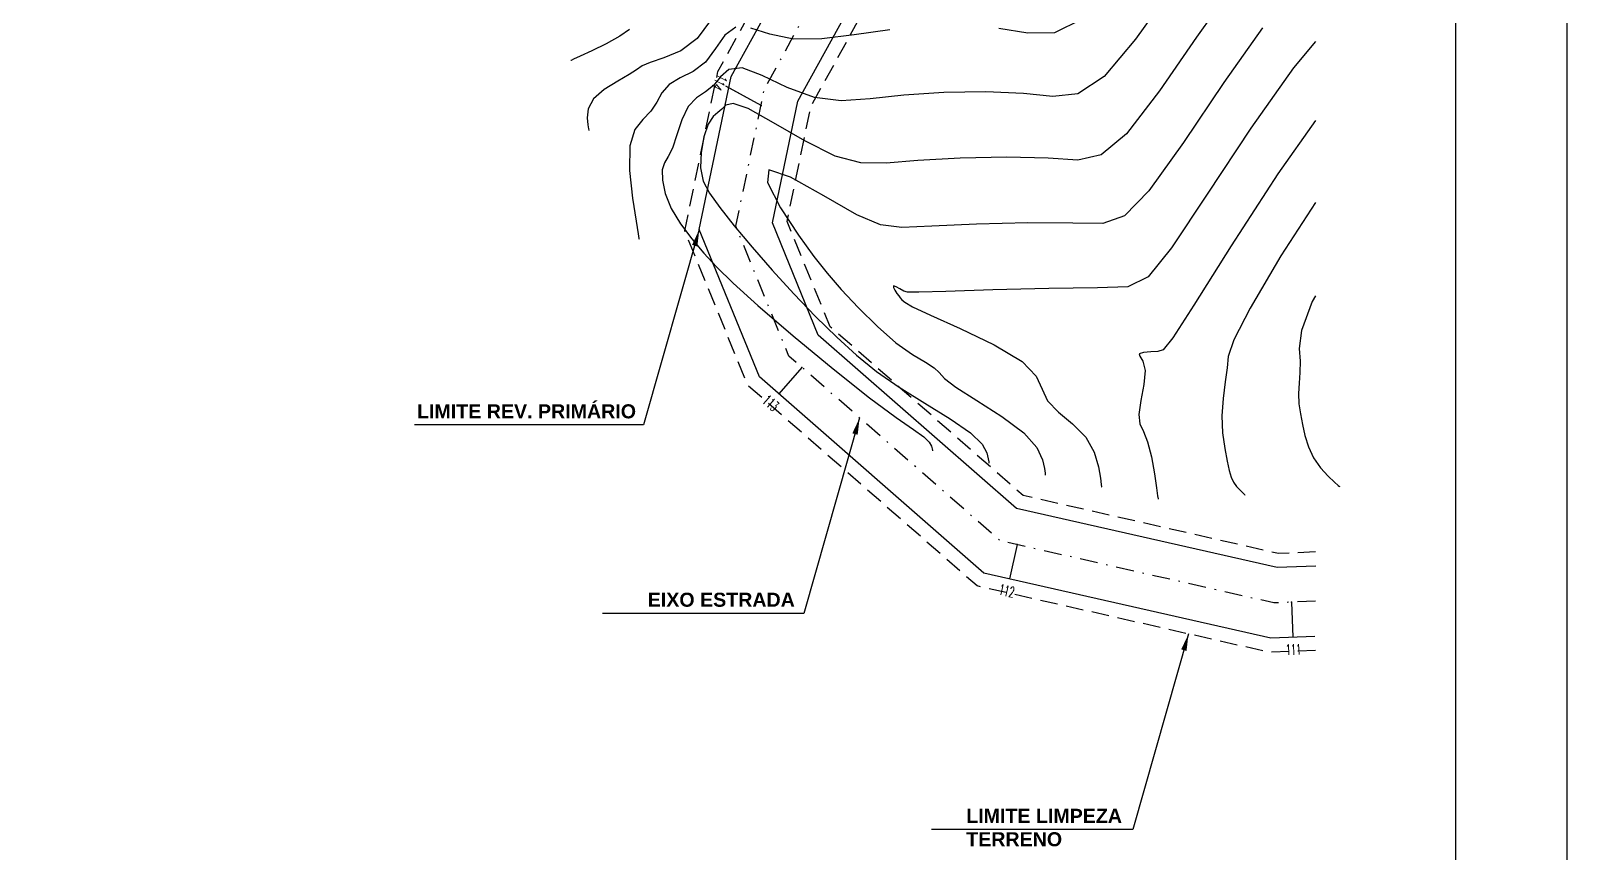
# Model space of a CAD drawing. Header units: millimetres. Extents: x 276147 to 291056, y 9594849 to 9609891.
# Drawn here: x 284854.3 to 284963.8, y 9596471.7 to 9596530.2 of the extents above; entities that cross this region are included whole.
import ezdxf
from ezdxf.enums import TextEntityAlignment as Align

# ---------------------------------------------------------------- set-up
doc = ezdxf.new("R2010")
doc.units = ezdxf.units.MM
doc.header["$LTSCALE"] = 10
for name, pattern in [('CONTINUO', [0]), ('DASHDOTX2', [50.8, 25.4, -12.7, 0, -12.7]), ('HIDDEN', [0.375, 0.25, -0.125])]:
    doc.linetypes.add(name, pattern=pattern)
for name, color, linetype in [('500-dim1', 6, 'Continuous'), ('Curvas mestras', 30, 'Continuous'), ('Curvas simples', 9, 'Continuous'), ('TG', 7, 'CONTINUO'), ('Top_malha_coord', 8, 'Continuous')]:
    doc.layers.add(name, color=color, linetype=linetype)
doc.styles.add('r80', font='romans.shx')
doc.styles.add('ROMAND', font='romand', dxfattribs={"height": 0.2})
doc.styles.add('T7', font='arial.ttf')
doc.dimstyles.new('cadnorma_dim1', dxfattribs={"dimscale": 0, "dimtxt": 2, "dimasz": 1.199999999999999, "dimexe": 1, "dimexo": 2.5, "dimgap": 0.6, "dimtad": 1, "dimzin": 4, "dimdsep": 46, "dimtxsty": 'r80', "dimblk": 'ARCHTICK', "dimblk1": 'ARCHTICK', "dimblk2": 'ARCHTICK', "dimcen": -1, "dimdle": 1, "dimclrd": 1, "dimclre": 1, "dimclrt": 2, "dimaunit": 1, "dimazin": 0, "dimtfac": 1, "dimtix": 1, "dimtmove": 2, "dimatfit": 0, "dimfxl": 1, "dimarcsym": 0})

# ---------------------------------------------------------------- blocks, each defined once
blk = doc.blocks.new('_ArchTick')
at = {"color": 0, "linetype": 'ByBlock', "const_width": 0.15}
blk.add_lwpolyline([(-0.5, -0.5), (0.5, 0.5)], dxfattribs=at)

msp = doc.modelspace()

# ---------------------------------------------------------------- linework, layer by layer
at = {"color": 8, "linetype": 'HIDDEN', "ltscale": 0.5, "elevation": 160.1796621240507, "flags": 128}
for points in [[(284945.832656742, 9596486.088203546), (284942.5572456434, 9596485.949322358), (284921.7417141057, 9596490.674812734), (284905.4063013664, 9596504.957634293), (284900.9081933866, 9596515.964448912), (284903.2734153255, 9596527.314313747), (284913.3712111367, 9596545.595128564), (284919.2921509559, 9596552.485893916), (284919.3888587717, 9596560.955101343), (284918.1116286412, 9596570.614390995), (284917.078048174, 9596578.431034893), (284900.8214422318, 9596584.450944824), (284781.5162785188, 9596589.81955816), (284760.9850058805, 9596590.743444944), (284749.4717760829, 9596595.082708936), (284745.9033698924, 9596607.386399645), (284746.9333912245, 9596610.613824315)], [(284945.832656742, 9596493.09449322), (284943.1950026455, 9596492.98265366), (284925.0171019093, 9596497.109355632), (284911.2599443628, 9596509.137887107), (284908.1975748667, 9596516.631467408), (284909.9109436518, 9596524.853319153), (284919.1501263702, 9596541.579720786), (284926.2625906254, 9596549.857177364), (284926.394122263, 9596561.376088357), (284925.0512245836, 9596571.53200102), (284923.46467724, 9596583.530559432), (284902.2276379604, 9596591.394751025), (284781.8309531021, 9596596.812481722), (284762.4119176455, 9596597.686318943), (284755.2188494878, 9596600.397341147), (284753.2201054495, 9596607.288913222), (284754.2812392344, 9596610.613824315)]]:
    msp.add_lwpolyline(points, dxfattribs=at)
at = {"linetype": 'Continuous'}
for p in [(284906.3434489819, 9596524.890246583, 160.1796621240507), (284906.3434489819, 9596524.890246583, 160.1796621240507), (284909.259324387, 9596506.237939037, 160.1796621240507), (284909.259324387, 9596506.237939037, 160.1796621240507), (284924.5922967282, 9596493.616737192, 160.1796621240507), (284924.5922967282, 9596493.616737192, 160.1796621240507), (284944.1259459758, 9596489.518981887, 160.1796621240507), (284944.1259459758, 9596489.518981887, 160.1796621240507)]:
    msp.add_point(p, dxfattribs=at)
at = {"layer": '500-dim1', "ltscale": 0.1}
for points in [[(284650.0564834579, 9596392.671586046), (284963.7748950092, 9596392.671586046), (284963.7748950092, 9596628.55606258), (284650.0564834579, 9596628.55606258)], [(284657.998721725, 9596400.613824314), (284955.832656742, 9596400.613824314), (284955.832656742, 9596620.613824312), (284657.998721725, 9596620.613824312)]]:
    msp.add_lwpolyline(points, close=True, dxfattribs=at)
at = {"layer": 'Curvas mestras', "linetype": 'CONTINUO'}
for points in [[(284939.8766449473, 9596533.287797526, -90.26519081447304), (284937.3660486576, 9596529.757412016, -90.19990073711641), (284934.7247487863, 9596525.93538674, -90.12767764398859), (284932.3759668868, 9596522.8806065, -90.07472441842812), (284930.5752388423, 9596521.36395848, -90.06117264020986), (284928.907342826, 9596521.004324516, -90.0828684874837), (284926.7893703317, 9596521.13258484, -90.12958672418293), (284923.8459239654, 9596521.198385784, -90.19082845383356), (284920.5316577633, 9596521.126430025, -90.2549997343708), (284917.5087338688, 9596520.960183358, -90.31023292519647), (284915.2475984553, 9596520.77848163, -90.34966784898687), (284913.4518208082, 9596520.801633013, -90.38647418052686), (284911.6332502374, 9596521.285312733, -90.43882903965687), (284909.4617057552, 9596522.359553847, -90.51762137675225), (284907.2388811531, 9596523.651808657, -90.60458715128745), (284905.4244379115, 9596524.66388127, -90.67417399663509), (284904.3492049302, 9596525.030896973, -90.70778446105804), (284903.8286697311, 9596524.921240693, -90.71464015412177), (284903.5494892439, 9596524.636613533, -90.71091739655505), (284903.2560578655, 9596524.397443028, -90.70897026851571), (284902.9237338644, 9596524.099064458, -90.70586367338228), (284902.5856189686, 9596523.555536527, -90.69484005545065), (284902.2809571994, 9596522.649161188, -90.67125481480299), (284902.0735767244, 9596521.535200337, -90.63891444829324), (284902.0334509967, 9596520.437156105, -90.60373824977114), (284902.2228434687, 9596519.509850254, -90.56954970248309), (284902.6731785697, 9596518.633379037, -90.53178889586388), (284903.408169728, 9596517.619158348, -90.48380012871029), (284904.4359938826, 9596516.32668948, -90.42081527728851), (284905.7026740059, 9596514.807810398, -90.34561652512319), (284907.1386935774, 9596513.162442483, -90.26287362820268), (284908.6733724524, 9596511.487573644, -90.17718357374224), (284910.2313759693, 9596509.868449857, -90.09285201274588), (284911.736200836, 9596508.387380658, -90.01411182983108), (284913.1487951263, 9596507.097952, -89.9435028885168), (284914.5798943521, 9596505.938845675, -89.87679300180436), (284916.177681387, 9596504.82001791, -89.80805697696316), (284918.0089632359, 9596503.680024328, -89.7339402952607), (284919.8150334288, 9596502.571816113, -89.66137127225782), (284921.25580863, 9596501.576944832, -89.59984895054049), (284922.0854693456, 9596500.763999667, -89.55655539754343), (284922.4352444597, 9596500.149722317, -89.52940498562793), (284922.5306277038, 9596499.737895057, -89.51399518971131), (284922.5611327433, 9596499.520208083, -89.50624948870654), (284922.5723720219, 9596499.440008033, -89.50339581150592), (284922.57397792, 9596499.428551456, -89.5029881562482)], [(284945.8326567421, 9596511.341682537, -84.42279249999916), (284945.6152726934, 9596510.93525066, -84.41383786408961), (284944.8447160528, 9596508.86780976, -84.36155799860398), (284944.6775721812, 9596507.574026367, -84.32251735843285), (284944.7401494442, 9596506.682836195, -84.2920579163151), (284944.7346857539, 9596505.884663615, -84.26601238091506), (284944.6671342422, 9596505.115905594, -84.24217705215823), (284944.6193775865, 9596504.374447748, -84.21883896560439), (284944.6547225158, 9596503.654041108, -84.19452255681654), (284944.7621739411, 9596502.931889307, -84.16870152551246), (284944.9121608225, 9596502.181060383, -84.14108693870048), (284945.0890400238, 9596501.386039903, -84.11148441928934), (284945.3328670268, 9596500.576985484, -84.0800781416151), (284945.697626211, 9596499.79546928, -84.04714671804369), (284946.2055182967, 9596499.084340112, -84.0136486081433), (284946.7516213234, 9596498.491532585, -83.98326073403268), (284947.1992306684, 9596498.066256, -83.96033977999151), (284947.4474942163, 9596497.837476254, -83.9478593885692), (284947.5389598909, 9596497.75318866, -83.94326133603727), (284947.5520261315, 9596497.741148148, -83.94260449587864)]]:
    msp.add_polyline3d(points, dxfattribs=at)
at = {"layer": 'Curvas simples', "linetype": 'CONTINUO'}
for points in [[(284935.4316682427, 9596533.00022228, -91.34573199788835), (284933.019958331, 9596529.61236059, -91.2831272610606), (284930.7760204405, 9596526.949005248, -91.24089599135596), (284928.9076246936, 9596525.708182568, -91.23774103019649), (284927.1293504518, 9596525.520391203, -91.26728365089777), (284925.032474882, 9596525.74924538, -91.31687474329055), (284922.3479427123, 9596525.871083587, -91.37475541574213), (284919.3653538779, 9596525.813124353, -91.4327273941276), (284916.5139718675, 9596525.615306467, -91.48348257210137), (284914.1158247383, 9596525.349703636, -91.52291846749405), (284912.0639908216, 9596525.216927292, -91.55975519018513), (284910.144313006, 9596525.449717788, -91.60591827807049), (284908.2150087653, 9596526.165766384, -91.6681104230488), (284906.423802855, 9596527.022540908, -91.7321418695178), (284904.9907956135, 9596527.5624581, -91.778599930371), (284904.0591948512, 9596527.461445527, -91.79399042573323), (284903.4646423005, 9596526.929488072, -91.78849358079286), (284902.965889165, 9596526.310080433, -91.77820805538477), (284902.3784078358, 9596525.85240343, -91.77500335222841), (284901.7445724169, 9596525.428367304, -91.77383151513322), (284901.1634801922, 9596524.81556442, -91.76541526012852), (284900.7085542819, 9596523.874451973, -91.74370806335035), (284900.3505331474, 9596522.796941634, -91.7155860362368), (284900.0344800891, 9596521.857810916, -91.6911561030106), (284899.7247616177, 9596521.246308602, -91.67733502349847), (284899.4629631022, 9596520.80957848, -91.66827910570692), (284899.3099701284, 9596520.309238603, -91.65495465145477), (284899.3206968066, 9596519.562661277, -91.63027483547606), (284899.5261613841, 9596518.61025284, -91.59494108022457), (284899.9514106303, 9596517.548172874, -91.55160164800735), (284900.6020244097, 9596516.461972322, -91.50294793842157), (284901.4057189287, 9596515.39474956, -91.45184323095282), (284902.2707474795, 9596514.378991313, -91.40119376373741), (284903.1721471241, 9596513.39847017, -91.3509688783347), (284904.3521119748, 9596512.242096126, -91.28938969169077), (284906.1196189055, 9596510.650062043, -91.20174034588536), (284908.6366853079, 9596508.488383396, -91.0803780506508), (284911.4774776199, 9596506.126355093, -90.94595218597944), (284914.0691967998, 9596504.059095653, -90.82618535266056), (284915.9616107966, 9596502.660447536, -90.74236571383922), (284917.1947365541, 9596501.81916195, -90.69004448919121), (284917.9311550076, 9596501.302715043, -90.658338554113), (284918.324152241, 9596500.917635703, -90.63783107881001), (284918.4898349282, 9596500.62666285, -90.62497038326956), (284918.5350158846, 9596500.43158615, -90.61767099730469), (284918.5494659574, 9596500.32847195, -90.61400199707396), (284918.5547900887, 9596500.290482296, -90.61265024475551), (284918.55555025, 9596500.285054918, -90.61245713659129)], [(284902.736588436, 9596530.945981823, -93.93620038128256), (284901.798690009, 9596529.657015227, -93.91278938555887), (284900.6279577105, 9596528.785384767, -93.90772783182592), (284899.4250350054, 9596528.271456353, -93.91503394543224), (284898.4501018976, 9596527.95825186, -93.92434098737112), (284897.8695774623, 9596527.70475514, -93.92768739084975), (284897.4748330776, 9596527.433810748, -93.92673278311531), (284896.9634751983, 9596527.08422818, -93.92554214203527), (284896.1332195129, 9596526.609900773, -93.92666517450972), (284895.1822076568, 9596526.025062175, -93.92659088913616), (284894.4086854891, 9596525.359025868, -93.9202929933349), (284894.0323904413, 9596524.653453596, -93.90472577817535), (284893.959005154, 9596523.999369137, -93.88476527676949), (284894.0156998381, 9596523.500143524, -93.86726815372505), (284894.060823655, 9596523.227571303, -93.85743047433469), (284894.0774485855, 9596523.127149012, -93.85380602776104), (284894.0798235769, 9596523.112803683, -93.85328827300371)], [(284929.1760729943, 9596531.017404, -92.40706758448187), (284927.2400115442, 9596530.052406656, -92.41430939998509), (284925.3513580773, 9596530.036457887, -92.45169881413722), (284923.2755794344, 9596530.365906913, -92.50416279505272)], [(284896.9851999947, 9596530.306298532, -95.03142774410342), (284896.2767917642, 9596529.820347708, -95.02972397577513), (284895.3199637914, 9596529.285013443, -95.03138864153559), (284894.2929313418, 9596528.779402198, -95.03543655233489), (284893.4517585994, 9596528.389674947, -95.03955098052073), (284892.9852823846, 9596528.176406214, -95.04192625355472), (284892.8134230958, 9596528.097833784, -95.04280135527051), (284892.7888717684, 9596528.086609013, -95.0429263651863)], [(284904.557152313, 9596530.461033933, -92.88302585159228), (284903.7691847715, 9596529.891994087, -92.88019639035019), (284903.1006158672, 9596528.937734444, -92.86234695461144), (284902.382289086, 9596527.98354733, -92.84549871415628), (284901.5031832743, 9596527.318894597, -92.8413655982845), (284900.5848037126, 9596526.849912327, -92.84443274666819), (284899.806791045, 9596526.386908138, -92.84487812369161), (284899.2890663723, 9596525.789603556, -92.83569771700104), (284898.9126826115, 9596525.115375692, -92.82115940338964), (284898.4989771436, 9596524.471019547, -92.80834913256376), (284897.9340693371, 9596523.897426544, -92.80089286176052), (284897.363215552, 9596523.171894656, -92.78857708317491), (284896.9964561409, 9596522.005820287, -92.7577283216201), (284896.9779182931, 9596520.246917717, -92.70046319791844), (284897.1880805451, 9596518.288170801, -92.63205857158435), (284897.4415092646, 9596516.658878287, -92.57358127992167), (284897.5915753248, 9596515.752415344, -92.5408651531002), (284897.6468626091, 9596515.418454843, -92.52881183198453), (284897.6547605067, 9596515.370746054, -92.5270899299908)], [(284915.5192098665, 9596530.270429572, -92.65673221888984), (284912.984051023, 9596529.92092664, -92.69616911853927), (284910.6761618348, 9596529.632221572, -92.73303617976171), (284908.6553757743, 9596529.614122843, -92.77300751654228), (284906.9683117725, 9596529.971977916, -92.81859943669089), (284905.6087245567, 9596530.393273156, -92.85969658786459)], [(284942.0732070282, 9596530.427912477, -89.1266446542836), (284939.3004290748, 9596526.514602747, -89.05406950894076), (284936.4295392421, 9596522.258412892, -88.97222802691658), (284933.9759143354, 9596518.812208744, -88.90855285807311), (284932.2428519919, 9596517.019734392, -88.88460427036307), (284930.6853351986, 9596516.488256836, -88.89845329147329), (284928.5462647795, 9596516.515923312, -88.9422986926188), (284925.3439062185, 9596516.525687983, -89.00690147190151), (284921.6979616489, 9596516.439735703, -89.07727207455582), (284918.5034958699, 9596516.305060253, -89.13698327834982), (284916.3807487127, 9596516.20632482, -89.17635896577532), (284914.850662113, 9596516.378861232, -89.21272710503807), (284913.159351049, 9596517.095673745, -89.27016690760183), (284910.8242319911, 9596518.446570816, -89.36130847446884), (284908.4479214365, 9596519.788596803, -89.45298620665243), (284906.9043333803, 9596520.295601273, -89.50058550780203), (284906.8082316097, 9596519.404934304, -89.4733284667859), (284907.7377770443, 9596517.607932912, -89.39578346194729), (284909.0119753922, 9596515.659431633, -89.30635555935123), (284910.0968826663, 9596514.141745174, -89.23484472013342), (284911.0467490968, 9596512.94710498, -89.1766304941525), (284912.0628722182, 9596511.79522069, -89.11848732162296), (284913.2886452028, 9596510.487106748, -89.05101625711224), (284914.6358577696, 9596509.148993893, -88.9801244348896), (284915.9583962646, 9596507.988412663, -88.91554541999041), (284917.1238683968, 9596507.159892878, -88.86500056660998), (284918.0547722632, 9596506.60593639, -88.82816146642698), (284918.6873253106, 9596506.216038324, -88.80268734410902), (284919.0344903614, 9596505.875727048, -88.78456688354755), (284919.4162107199, 9596505.454656867, -88.7631063964477), (284920.2291730594, 9596504.818512335, -88.72594159588016), (284921.7159125347, 9596503.881593917, -88.66539565621906), (284923.5023412153, 9596502.752662748, -88.5925418410593), (284925.0602176534, 9596501.589095902, -88.52314091569542), (284925.9889364944, 9596500.532710396, -88.46988164694314), (284926.3984237488, 9596499.663076123, -88.43316484181241), (284926.5262385239, 9596499.044203972, -88.41031940231596), (284926.5728005315, 9596498.711945213, -88.39849699297018), (284926.5899539574, 9596498.589534776, -88.39414141091083), (284926.5924045905, 9596498.572048, -88.39351919610317)], [(284945.8326567421, 9596529.44691134, -88.01829464101824), (284944.2697701091, 9596527.568027424, -87.98809847407074), (284941.2348104895, 9596523.271792483, -87.90823822802895), (284938.1343296976, 9596518.581439042, -87.81677840984457), (284935.5758607816, 9596514.74381, -87.74238128508705), (284933.9104661409, 9596512.675510304, -87.70803588037641), (284932.4633275731, 9596511.972190147, -87.71403812811741), (284930.3031602295, 9596511.899262777, -87.75501067351117), (284926.8418874713, 9596511.852990177, -87.82297450993472), (284922.8642645348, 9596511.75304138, -87.89954443493887), (284919.4982578715, 9596511.649937147, -87.96373363150315), (284917.5813434243, 9596511.588371199, -88.00019552142159), (284916.7890560792, 9596511.589724004, -88.01614389501309), (284916.5064432037, 9596511.669545984, -88.02443262320274), (284916.2378012331, 9596511.824959133, -88.03491794221598), (284915.9644198248, 9596511.97935179, -88.04546495826479), (284915.7868396945, 9596512.037679857, -88.05094097208028), (284915.7757833831, 9596511.935213147, -88.04780519372116), (284915.8827217354, 9596511.72847896, -88.0388841130448), (284916.0293114109, 9596511.504314493, -88.0285959177677), (284916.1541243026, 9596511.32971413, -88.02036902008378), (284916.2634001738, 9596511.192277012, -88.01367180343048), (284916.3803000197, 9596511.059759464, -88.0069827550001), (284916.5800082826, 9596510.884454703, -87.99722935663567), (284917.1458312157, 9596510.556816453, -87.97513493030829), (284918.4131015274, 9596509.951838337, -87.92987183024206), (284920.5379264562, 9596508.997422688, -87.85594386662387), (284922.9595063688, 9596507.833108772, -87.76918083961618), (284924.9378171596, 9596506.651342588, -87.69074391972073), (284925.952487699, 9596505.604750507, -87.63608021216032), (284926.3617707233, 9596504.68665946, -87.59777963297937), (284926.7435719383, 9596503.850573776, -87.56271793474708), (284927.5265242218, 9596503.046280432, -87.52064549750912), (284928.5421641518, 9596502.208702104, -87.47281147466538), (284929.4727524801, 9596501.26904512, -87.42333974022448), (284930.072589511, 9596500.202991083, -87.37636548015553), (284930.3841247729, 9596499.164126683, -87.33606944259054), (284930.5218493413, 9596498.350511886, -87.30664358220793), (284930.58446732, 9596497.903682347, -87.2907445173737), (284930.6075368927, 9596497.739061516, -87.28488699029232), (284930.6108322584, 9596497.71554354, -87.28405018310558)], [(284945.8326567422, 9596523.808857804, -86.8328039125996), (284943.1691909067, 9596520.028983217, -86.76240700008611), (284939.8391201536, 9596514.904465193, -86.66132879283077), (284937.1758082279, 9596510.675411252, -86.57620969201935), (284935.6726530071, 9596508.334124882, -86.52966209718988), (284934.997908681, 9596507.478832763, -86.5151796778923), (284934.6135420292, 9596507.359246107, -86.51897657368364), (284934.1093348428, 9596507.34724626, -86.52870459571976), (284933.5863200126, 9596507.303415988, -86.53776710774082), (284933.273345452, 9596507.210512197, -86.54100527570381), (284933.318671816, 9596507.034872875, -86.53433991156317), (284933.5482057473, 9596506.677171428, -86.51801087255853), (284933.7072646306, 9596506.021662368, -86.49333770209023), (284933.6168431104, 9596505.018223085, -86.46227121699167), (284933.4006248615, 9596503.879218444, -86.42928759977484), (284933.2579698169, 9596502.882635212, -86.39949429375382), (284933.3371359089, 9596502.210966952, -86.3758953387992), (284933.5819870883, 9596501.664741458, -86.35308110838787), (284933.8852873042, 9596500.94899334, -86.32353853209905), (284934.156241528, 9596499.873271773, -86.28284933356598), (284934.3698267949, 9596498.665176244, -86.23897399063253), (284934.5174611609, 9596497.656820796, -86.20296777473095), (284934.5961341085, 9596497.09541948, -86.1829920418354), (284934.6251188258, 9596496.888587257, -86.17563255715912), (284934.6292589288, 9596496.859040083, -86.174581223077)], [(284945.8326567422, 9596517.985542933, -85.64124237988477), (284943.3772976508, 9596514.17747908, -85.5657442896304), (284941.183125234, 9596510.46492646, -85.48813304249462), (284940.0270804057, 9596508.209554287, -85.43743301028418), (284939.6296780405, 9596507.01606502, -85.40630100734096), (284939.5444156565, 9596506.200499736, -85.38128737822672), (284939.4163572688, 9596505.21229152, -85.35147550483498), (284939.2568268992, 9596504.034451423, -85.31608136489784), (284939.1687110735, 9596502.783385504, -85.27685415200222), (284939.2250490853, 9596501.568568632, -85.23591507380159), (284939.3794833164, 9596500.471756008, -85.19687371872396), (284939.5558029258, 9596499.567774652, -85.16371190795006), (284939.69783814, 9596498.90581663, -85.13916913800904), (284939.8295724613, 9596498.432536148, -85.1210158932631), (284939.9950254641, 9596498.068953454, -85.10578046625278), (284940.2207554996, 9596497.752895156, -85.09089238379647), (284940.4634680676, 9596497.489425257, -85.07738666337946), (284940.6624054445, 9596497.300414108, -85.06719959669545), (284940.7727446875, 9596497.198734105, -85.0616527546922), (284940.8133959875, 9596497.161272844, -85.05960917440505), (284940.8192033153, 9596497.15592095, -85.05931722503419)]]:
    msp.add_polyline3d(points, dxfattribs=at)
at = {"layer": 'TG', "color": 3, "linetype": 'Continuous'}
for p, q in [((284906.3434489819, 9596524.890246583, 160.1796621240507), (284903.8405236877, 9596526.27279046, 160.1796621240507)), ((284906.3434489819, 9596524.890246583, 160.1796621240507), (284904.1551039771, 9596526.099025363, 160.1796621240507)), ((284906.3434489819, 9596524.890246583, 160.1796621240507), (284904.1551039771, 9596526.099025363, 160.1796621240507)), ((284909.259324387, 9596506.237939037, 160.1796621240507), (284907.6137588809, 9596504.35588852, 160.1796621240507)), ((284909.259324387, 9596506.237939037, 160.1796621240507), (284907.6137588814, 9596504.35588852, 160.1796621240507)), ((284909.259324387, 9596506.237939037, 160.1796621240507), (284907.6137588814, 9596504.35588852, 160.1796621240507)), ((284924.5922967282, 9596493.616737192, 160.1796621240507), (284924.0388356098, 9596491.178770663, 160.1796621240507)), ((284924.5922967282, 9596493.616737192, 160.1796621240507), (284924.0388356098, 9596491.178770663, 160.1796621240507)), ((284924.5922967282, 9596493.616737192, 160.1796621240507), (284924.0388356098, 9596491.178770663, 160.1796621240507)), ((284944.1259459758, 9596489.518981887, 160.1796621240507), (284944.2318536835, 9596487.021226184, 160.1796621240507)), ((284944.125945976, 9596489.518981887, 160.1796621240507), (284944.2318536842, 9596487.021226186, 160.1796621240507)), ((284944.125945976, 9596489.518981887, 160.1796621240507), (284944.2318536842, 9596487.021226186, 160.1796621240507))]:
    msp.add_line(p, q, dxfattribs=at)
at = {"layer": 'TG', "color": 1, "linetype": 'DASHDOTX2', "ltscale": 0.005, "elevation": 160.1796621240507, "flags": 128}
msp.add_lwpolyline([(284945.832656742, 9596489.591348384), (284942.8761241443, 9596489.465988008), (284923.3794080075, 9596493.892084183), (284908.3331228646, 9596507.047760699), (284904.5528841268, 9596516.297958158), (284906.5921794886, 9596526.083816448), (284916.2606687535, 9596543.587424677), (284922.7773707907, 9596551.17153564), (284922.8914905174, 9596561.165594852), (284921.5814266124, 9596571.073196007), (284920.271362707, 9596580.980797164), (284901.5245400961, 9596587.922847923), (284781.6736158103, 9596593.31601994), (284761.6984617629, 9596594.214881944), (284752.3453127854, 9596597.740025043), (284749.5617376708, 9596607.337656436), (284750.607315229, 9596610.613824315)], dxfattribs=at)
at = {"layer": 'TG', "color": 8, "linetype": 'CONTINUO', "elevation": 160.1796621240507}
for points in [[(284945.8750198247, 9596492.095390938), (284943.103894502, 9596491.977892047), (284924.549189366, 9596496.190135218), (284910.423709649, 9596508.540708132), (284907.1562346552, 9596516.53617905), (284908.9627253194, 9596525.20488981), (284918.3245670511, 9596542.153350467), (284925.2668135298, 9596550.2327083), (284925.3933703357, 9596561.315947354), (284924.0598537347, 9596571.400913874), (284922.5523016592, 9596582.802055925), (284902.0267528563, 9596590.402778711), (284781.7859995902, 9596595.813492643), (284762.2080731077, 9596596.694479803), (284754.3978390014, 9596599.638107974), (284752.1748575128, 9596607.302839853), (284753.3285793549, 9596610.917862395)], [(284945.7902936592, 9596487.087305827), (284942.6483537867, 9596486.954083972), (284922.2096266491, 9596491.594033148), (284906.2425360802, 9596505.554813268), (284901.9495335981, 9596516.059737269), (284904.2216336579, 9596526.96274309), (284914.1967704557, 9596545.021498883), (284920.2879280515, 9596552.11036298), (284920.389610699, 9596561.015242346), (284919.10299949, 9596570.745478142), (284917.9904237548, 9596579.1595384), (284901.0223273357, 9596585.442917138), (284781.5612320307, 9596590.81854724), (284761.1888504184, 9596591.735284084), (284750.2927865693, 9596595.84194211), (284746.9486178291, 9596607.372473015), (284747.8860511041, 9596610.309786236)]]:
    msp.add_lwpolyline(points, dxfattribs=at)

# ---------------------------------------------------------------- texts
at = {"layer": 'TG', "color": 5, "extrusion": (0.0297576878102033, 0.0541388985421799, 0.998089905610126), "style": 'ROMAND', "width": 0.5310344825275486}
msp.add_text('114', height=0.75, rotation=89.98057407814424, dxfattribs=at).set_placement((4372842.013478266, -8530754.889089083, 528183.3154393861), (4372842.013851217, -8530753.789089147, 528183.3154393861), align=Align.FIT)
at = {"layer": 'TG', "color": 5, "extrusion": (-0.0465924856094687, 0.0405669890909027, 0.998089905610126), "style": 'ROMAND', "width": 0.5403508755861566}
msp.add_text('113', height=0.75, rotation=89.98057383554558, dxfattribs=at).set_placement((-7424675.682078168, -6075091.032494443, 376186.6073254977), (-7424675.681705212, -6075089.932494509, 376186.6073254977), align=Align.FIT)
at = {"layer": 'TG', "color": 5, "extrusion": (-0.0602736001686595, 0.0135511417186354, 0.998089905610126), "style": 'ROMAND', "width": 0.5403508770730051}
msp.add_text('112', height=0.75, rotation=89.98057383559903, dxfattribs=at).set_placement((-9425274.195860045, -1823522.349814796, 113029.8880733957), (-9425274.19548709, -1823521.249814859, 113029.8880733957), align=Align.FIT)
at = {"layer": 'TG', "color": 5, "extrusion": (-0.0617171065807162, -0.0027457375101215, 0.998089905610126), "style": 'ROMAND', "width": 0.6039215668948076}
msp.add_text('111', height=0.75, rotation=89.98057402958709, dxfattribs=at).set_placement((-9574338.408010334, 709830.606007844, -43775.49420299195), (-9574338.407637382, 709831.7060077776, -43775.49420299195), align=Align.FIT)
at = {"layer": 'Top_malha_coord', "color": 7, "char_height": 1, "style": 'T7'}
for s, insert, attachment_point in [('{\\fArial|b1|i0|c0|p34;LIMITE REV. PRIMÁRIO}', (284881.8417040856, 9596503.609688694, 160.1796621240507), 1), ('{\\fArial|b1|i0|c0|p34;EIXO ESTRADA}', (284908.7534453424, 9596490.194658032, 160.1796621240507), 3), ('{\\fArial|b1|i0|c0|p34;LIMITE LIMPEZA\\PTERRENO}', (284920.9610455792, 9596474.807424847, 160.1796621240507), 1)]:
    msp.add_mtext_dynamic_manual_height_columns(s, width=16.67673822349752, gutter_width=12.5, heights=[0], dxfattribs=dict(at, insert=insert, attachment_point=attachment_point))

# ---------------------------------------------------------------- leaders
at = {"linetype": 'CONTINUO'}
for points in [[(284901.9495335985, 9596516.05973727, 160.1796621240507), (284897.9756833292, 9596502.137780108, 160.1796621240507), (284881.6678746546, 9596502.137780108, 160.1796621240507)], [(284913.3689419885, 9596502.644706607, 160.1796621240507), (284909.3950917191, 9596488.722749444, 160.1796621240507), (284895.0639550498, 9596488.722749444, 160.1796621240507)], [(284936.7949103976, 9596487.257473422, 160.1796621240507), (284932.8210601283, 9596473.33551626, 160.1796621240507), (284918.489923459, 9596473.33551626, 160.1796621240507)]]:
    msp.add_leader(points, dimstyle='cadnorma_dim1', override={"dimscale": 1, "dimtad": 0, "dimzin": 1, "dimclrd": 256}, dxfattribs=at)

doc.saveas('drawing.dxf')
